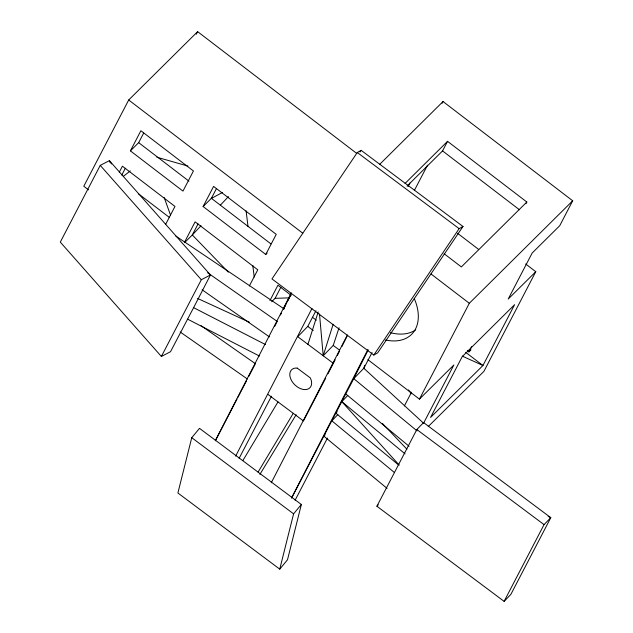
<?xml version="1.0" encoding="UTF-8"?>
<svg xmlns="http://www.w3.org/2000/svg" width="633" height="633" viewBox="0 0 633 633"><rect width="100%" height="100%" fill="white"/><g stroke="black" fill="none" stroke-linecap="round" stroke-linejoin="round"><path stroke-width="0.95" d="M191.752 437.696L177.897 492.996L279.746 569.138L287.501 559.786L301.355 504.485L199.506 428.343L191.752 437.696L293.593 513.838L279.746 569.138M364.648 365.423L363.84 368.264L353.768 378.645L291.623 497.989M307.947 344.336L318.185 311.927M339.059 327.783L333.235 345.42L323.21 355.754L333.14 324.302M367.979 350.421L353.768 378.645L417.036 430.891M283.584 309.181L285.807 304.774M288.031 300.366L290.262 295.959M311.966 308.516L235.626 456.14M327.941 373.834L335.166 359.837M337.389 355.43L339.604 351.022M341.828 346.615L347.161 336.044M274.714 326.343L276.938 321.96M280.49 314.949L281.384 313.2M283.6 308.817L288.941 298.301M289.827 296.553L291.607 293.047M347.398 334.96L271.264 482.781M193.611 307.662L210.457 274.983L109.39 160.647L100.243 165.387L60.301 242.115L161.375 356.458L170.514 351.711L193.611 307.662L265.393 344.526M215.252 440.797L291.204 293.174M291.599 497.87L368.01 349.369M215.718 440.038L237.011 399.067M237.921 397.326L246.53 380.765M325.679 378.194L303.452 420.945L267.814 394.304M356.79 153.471L197.623 31.65L128.705 99.982L83.801 186.237L88.509 189.837M119.289 172.192L122.414 166.202L174.977 206.429L165.617 224.422M130.398 150.868L140.874 130.738L193.437 170.973L182.961 191.103L130.398 150.868L138.667 142.662L143.675 133.041M121.797 175.064L125.35 168.236M196.262 34.261L197.623 31.65M184.48 242.32L195.13 221.859L257.773 269.8L249.339 285.997M203.114 206.524L213.59 186.395L276.233 234.345L265.757 254.466L203.114 206.524L211.382 198.319L216.391 188.697M198.074 223.884L192.305 234.97L184.725 242.486M161.375 356.458L201.318 279.723L210.457 274.983M269.935 300.564L277.927 285.222L291.235 295.413M271.66 301.743L275.102 298.325L280.87 287.247M248.761 376.469L255.408 363.706L201.104 325.718M239.116 458.355L271.47 396.218M442.127 103.282L443.037 101.541L572.699 200.788L559.73 225.704L532.155 253.042L508.212 299.037L535.779 271.707L525.683 263.977M408.087 186.49L409.891 183.024M414.354 190.47L427.512 165.197M407.035 186.126L442.554 150.907L447.547 141.325L526.83 202.006L525.928 203.755M295.113 500.22L327.467 438.076M372.038 352.549L363.84 368.264L423.255 422.915M404.392 405.911L411.505 392.246M367.876 359.663L419.426 399.122L469.314 303.286L572.699 200.788M376.904 506.25L416.838 429.522L423.58 422.575L550.789 517.675L510.855 594.403L504.113 601.35L376.904 506.25L378.249 504.857M423.572 423.192L453.885 364.956L419.426 399.122M467.621 350.405L468.887 351.916L471.617 346.686M535.779 271.707L483.897 371.381L428.201 426.595M504.113 601.35L544.048 524.622L550.789 517.675L548.154 516.362M333.385 363.358L297.747 336.716L307.757 326.406L315.97 310.692M242.85 460.618L277.99 401.908M258.098 472.068L293.261 413.325M259.902 474.394L296.141 414.75M357.281 152.513L271.961 278.931L373.81 355.066L377.648 352.882L462.976 226.472L361.126 150.33L357.281 152.513L459.139 228.655L462.976 226.472L461.489 227.738M360.027 151.96L361.126 150.33M373.81 355.066L459.139 228.655M293.593 513.838L301.355 504.485M201.009 225.728L192.305 234.97L228.323 272.166M220.419 205.116L228.45 196.594M399.241 465.113L341.804 401.639L347.818 395.435M337.152 411.759L335.814 413.135L398.276 464.685M337.84 414.599L331.819 420.803L394.296 472.424M325.172 434.76L323.843 436.137L387.079 488.383M265.757 254.466L267.134 253.097M379.468 164.564L443.037 101.541M405.057 183.451L447.547 141.325M526.83 202.006L461.354 266.928L444.089 253.706M468.887 351.916L470.96 349.867M123.388 176.33L130.248 170.926M211.232 198.509L222.531 192.424M275.102 298.325L288.917 297.882M156.857 157.206L187.914 166.075M462.272 356.102L482.947 365.51L514.613 304.679L462.232 356.608L430.567 417.448L482.947 365.51L465.706 352.352M197.607 298.444L249.481 322.276M187.566 319.135L259.403 356.031M175.847 236.077L284.154 308.936M207.664 272.768L277.365 321.524M202.117 289.803L269.381 336.859M180.16 331.977L247.432 379.017M307.757 326.406L313.256 330.497M333.235 345.42L339.502 350.096M416.838 429.522L544.048 524.622M442.554 150.907L519.487 209.792M457.588 233.308L478.675 249.442M431.041 273.994L469.314 303.286M128.705 99.982L302.764 233.205M138.667 142.662L188.879 181.101M211.382 198.319L270.892 243.871M312.409 317.22L316.318 320.203M138.405 193.745L169.011 217.159M345.8 393.955L409.053 446.225M341.804 401.639L405.057 453.861M382.427 423.469L406.916 449.208M100.243 165.387L201.318 279.723M408.443 389.904L411.513 393.726M111.487 163.979L109.39 160.647L110.071 162.475M164.169 197.472L170.483 214.959M246.095 210.868L248.009 226.448M252.796 265.393L254.229 277.072M319.499 314L323.21 355.754M414.299 298.641A48.163 31.539 45.2 0 1 385.497 339.976M415.731 329.817A48.163 31.539 45.2 0 1 390.498 332.681M297.194 368.097L295.065 368.105A12.842 8.443 44.1 0 0 290.903 379.325A12.842 8.443 44.1 0 0 304.655 389.604A12.842 8.443 44.1 0 0 311.214 380.172L310.289 377.885L297.194 368.097"/></g></svg>
